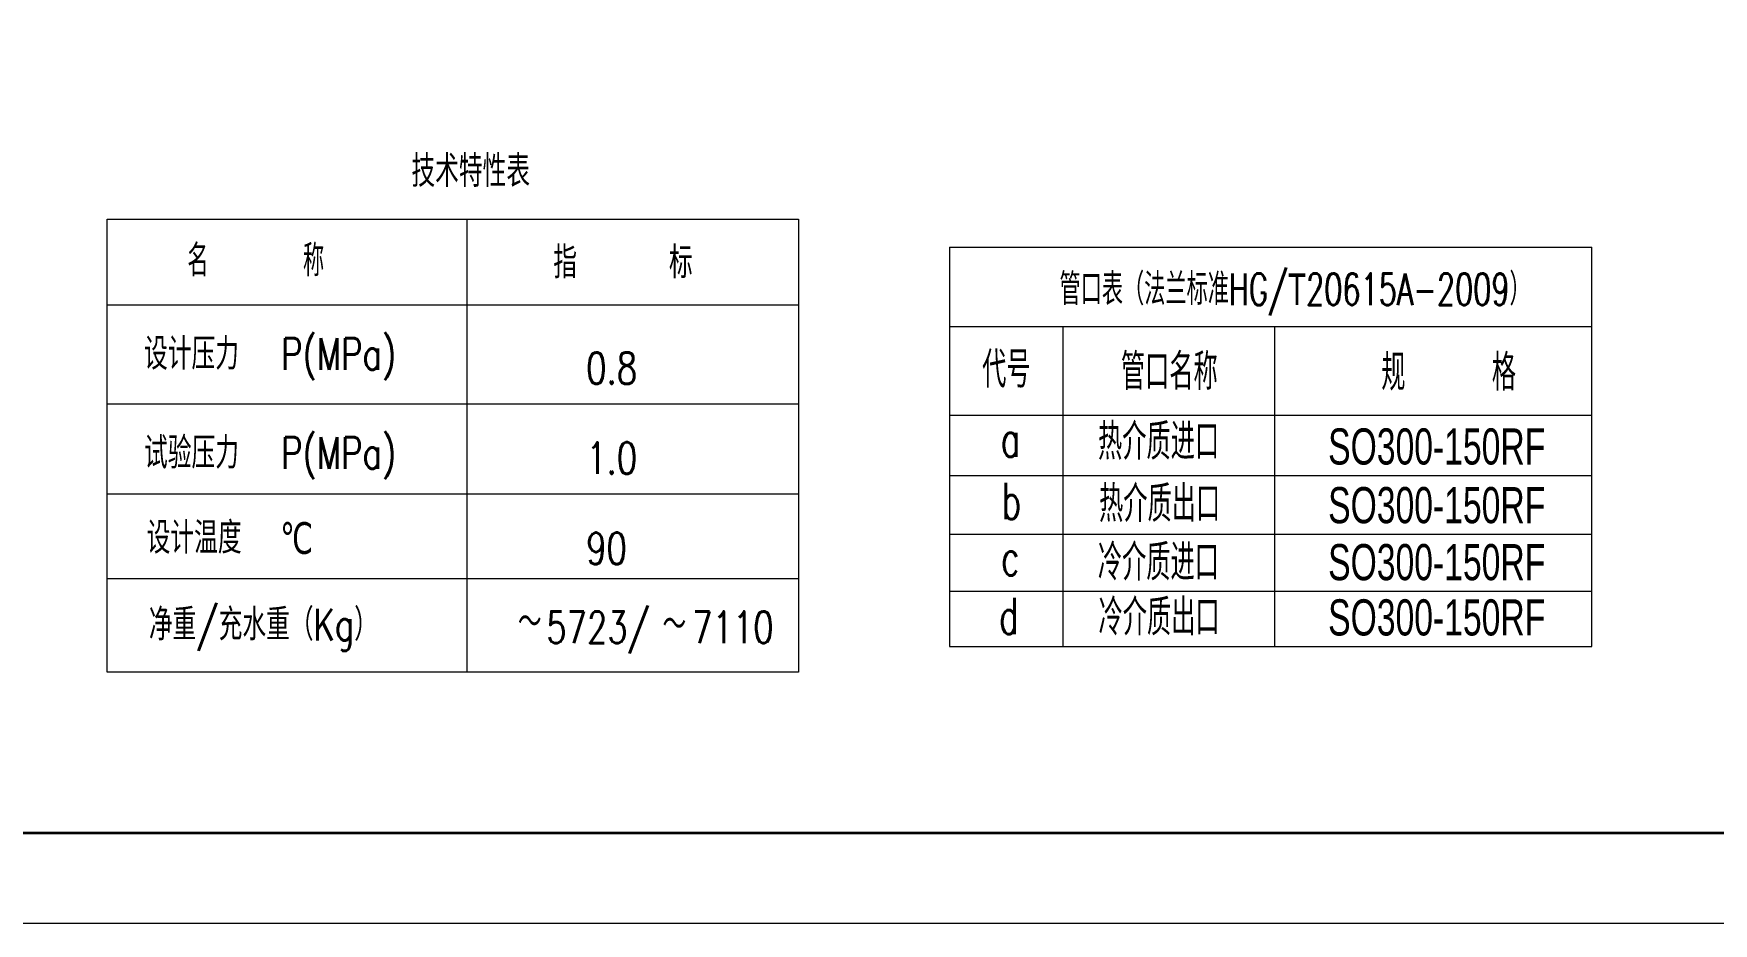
# Model space of a CAD drawing. Header units: millimetres. Extents: x -394 to 6212, y -2458 to 809.
# Drawn here: x 3727.5 to 3913.4, y -2457.9 to -2359.4 of the extents above; entities that cross this region are included whole.
import ezdxf

# ---------------------------------------------------------------- set-up
doc = ezdxf.new("R2010")
doc.units = ezdxf.units.MM
doc.layers.add('1', color=1, linetype='Continuous', lineweight=18, true_color=0xff0000)
doc.layers.add('2', color=2, linetype='Continuous', lineweight=18, true_color=0xffff00)
doc.layers.add('粗实线层', color=7, linetype='Continuous', lineweight=35)
doc.styles.add('HZ', font='txt.shx', dxfattribs={"width": 0.67, "bigfont": 'hztxt.shx'})
doc.styles.add('标准', font='', dxfattribs={"width": 0.667})
doc.styles.get('标准').set_extended_font_data('宋体')

msp = doc.modelspace()

# ---------------------------------------------------------------- linework, layer by layer
at = {"layer": '1', "linetype": 'ByBlock'}
for p, q in [((3735.6665, -2379.94908), (3812.17861, -2379.94908)), ((3735.6665, -2430.07555), (3735.6665, -2379.94908)), ((3812.17861, -2379.94908), (3812.17861, -2430.07555)), ((3812.17861, -2430.07555), (3735.6665, -2430.07555)), ((3812.17861, -2430.07555), (3735.6665, -2430.07555)), ((3812.17861, -2430.07555), (3735.6665, -2430.07555)), ((3812.17861, -2430.07555), (3735.6665, -2430.07555))]:
    msp.add_line(p, q, dxfattribs=at)
at = {"layer": '1'}
for p, q in [((3828.90239, -2383.05928), (3828.90239, -2427.23741)), ((3828.90239, -2383.05928), (3899.95308, -2383.05928)), ((3899.95308, -2427.23741), (3899.95308, -2383.05928)), ((3828.90239, -2427.23741), (3899.95308, -2427.23741))]:
    msp.add_line(p, q, dxfattribs=at)
at = {"layer": '2', "linetype": 'ByBlock', "ltscale": 0.5}
for p, q in [((3775.51014, -2430.07555), (3775.51014, -2379.94908)), ((3812.17861, -2389.49133), (3735.6665, -2389.49133)), ((3812.17861, -2400.44535), (3735.6665, -2400.44535)), ((3812.17861, -2410.39052), (3735.6665, -2410.39052)), ((3812.17861, -2419.75473), (3735.6665, -2419.75473))]:
    msp.add_line(p, q, dxfattribs=at)
at = {"layer": '2'}
for p, q in [((3828.90239, -2391.84177), (3899.95308, -2391.84177)), ((3841.47154, -2427.23741), (3841.47154, -2391.84177)), ((3864.89814, -2427.23741), (3864.89814, -2391.84177)), ((3828.90239, -2401.6642), (3899.95308, -2401.6642)), ((3828.90239, -2408.32166), (3899.95308, -2408.32166)), ((3828.90239, -2414.81524), (3899.95308, -2414.81524)), ((3828.90239, -2421.12048), (3899.95308, -2421.12048))]:
    msp.add_line(p, q, dxfattribs=at)
at = {"layer": '2', "ltscale": 0.5}
msp.add_lwpolyline([(3527.13858, -2037.88314), (4121.13858, -2037.88314), (4121.13858, -2457.88314), (3527.13858, -2457.88314)], close=True, dxfattribs=at)
at = {"layer": '粗实线层'}
msp.add_lwpolyline([(4111.13858, -2447.88314), (3552.13858, -2447.88314), (3552.13858, -2047.88314), (4111.13858, -2047.88314)], close=True, dxfattribs=at)

# ---------------------------------------------------------------- texts
at = {"layer": '2', "linetype": 'ByBlock', "ltscale": 0.5, "style": 'HZ', "width": 0.75}
for s, p in [('技术特性表', (3769.35309, -2376.39495)), ('指    标 ', (3785.04856, -2386.50266)), ('设计压力  P(MPa)', (3739.76685, -2396.61971)), ('0.8', (3788.69482, -2398.1982)), ('试验压力  P(MPa)', (3739.76685, -2407.57373)), ('1.0', (3788.69482, -2408.14336)), ('设计温度', (3740.05638, -2416.97267)), ('℃', (3754.83257, -2416.99)), ('90', (3788.69482, -2418.1408)), ('净重/充水重（Kg）', (3740.29732, -2426.56817)), ('～', (3781.13329, -2426.27242)), ('5723/  7110', (3784.27416, -2426.86937)), ('～', (3797.13532, -2426.54652))]:
    msp.add_text(s, height=3.5, dxfattribs=at).set_placement(p)
at = {"layer": '2', "linetype": 'ByBlock', "ltscale": 0.5, "insert": (3744.5589, -2382.78946), "char_height": 3.5, "width": 36.3967815, "attachment_point": 1, "style": 'HZ'}
msp.add_mtext('名     称', dxfattribs=at)
at = {"layer": '2'}
for s, insert, char_height, width, attachment_point, style in [('管口表（法兰标准HG/{\\fArial|b0|i0|c0|p32;T}20615A-2009）', (3841.05758, -2385.96375), 3.5, 54.0663866, 1, 'HZ'), ('\\T1;代号', (3832.50252, -2398.60923), 4, 8.04, 7, 'HZ'), ('\\T1;管口名称', (3847.85338, -2398.84699), 4, 16.08, 7, 'HZ'), ('\\T1;规    格', (3876.66805, -2398.93251), 4, 24.187, 7, 'HZ'), ('\\T1;热介质进口', (3845.32661, -2406.59936), 4, 20.167, 7, 'HZ'), ('{\\fArial|b0|i0|c0|p32;SO300-150RF}', (3870.79043, -2407.16722), 4, 49.1971429, 7, '标准'), ('\\T1;a', (3834.55189, -2406.27474), 4, 6.7957143, 7, 'HZ'), ('\\T1;b', (3834.66143, -2413.15436), 4, 8.7291429, 7, 'HZ'), ('\\T1;热介质出口', (3845.44271, -2413.47777), 4, 20.1, 7, 'HZ'), ('{\\fArial|b0|i0|c0|p32;SO300-150RF}', (3870.79043, -2413.6608), 4, 49.1971429, 7, '标准'), ('\\T1;冷介质进口', (3845.30765, -2419.94802), 4, 20.167, 7, 'HZ'), ('{\\fArial|b0|i0|c0|p32;SO300-150RF}', (3870.79043, -2419.96604), 4, 49.1971429, 7, '标准'), ('\\T1;c', (3834.59644, -2419.40117), 4, 10.6242857, 7, 'HZ'), ('\\T1;d', (3834.37378, -2425.87736), 4, 6.8914286, 7, 'HZ'), ('\\T1;冷介质出口', (3845.38177, -2426.02329), 4, 20.1, 7, 'HZ'), ('{\\fArial|b0|i0|c0|p32;SO300-150RF}', (3870.79043, -2426.08297), 4, 49.1971429, 7, '标准')]:
    msp.add_mtext(s, dxfattribs=dict(at, insert=insert, char_height=char_height, width=width, attachment_point=attachment_point, style=style))

doc.saveas('drawing.dxf')
